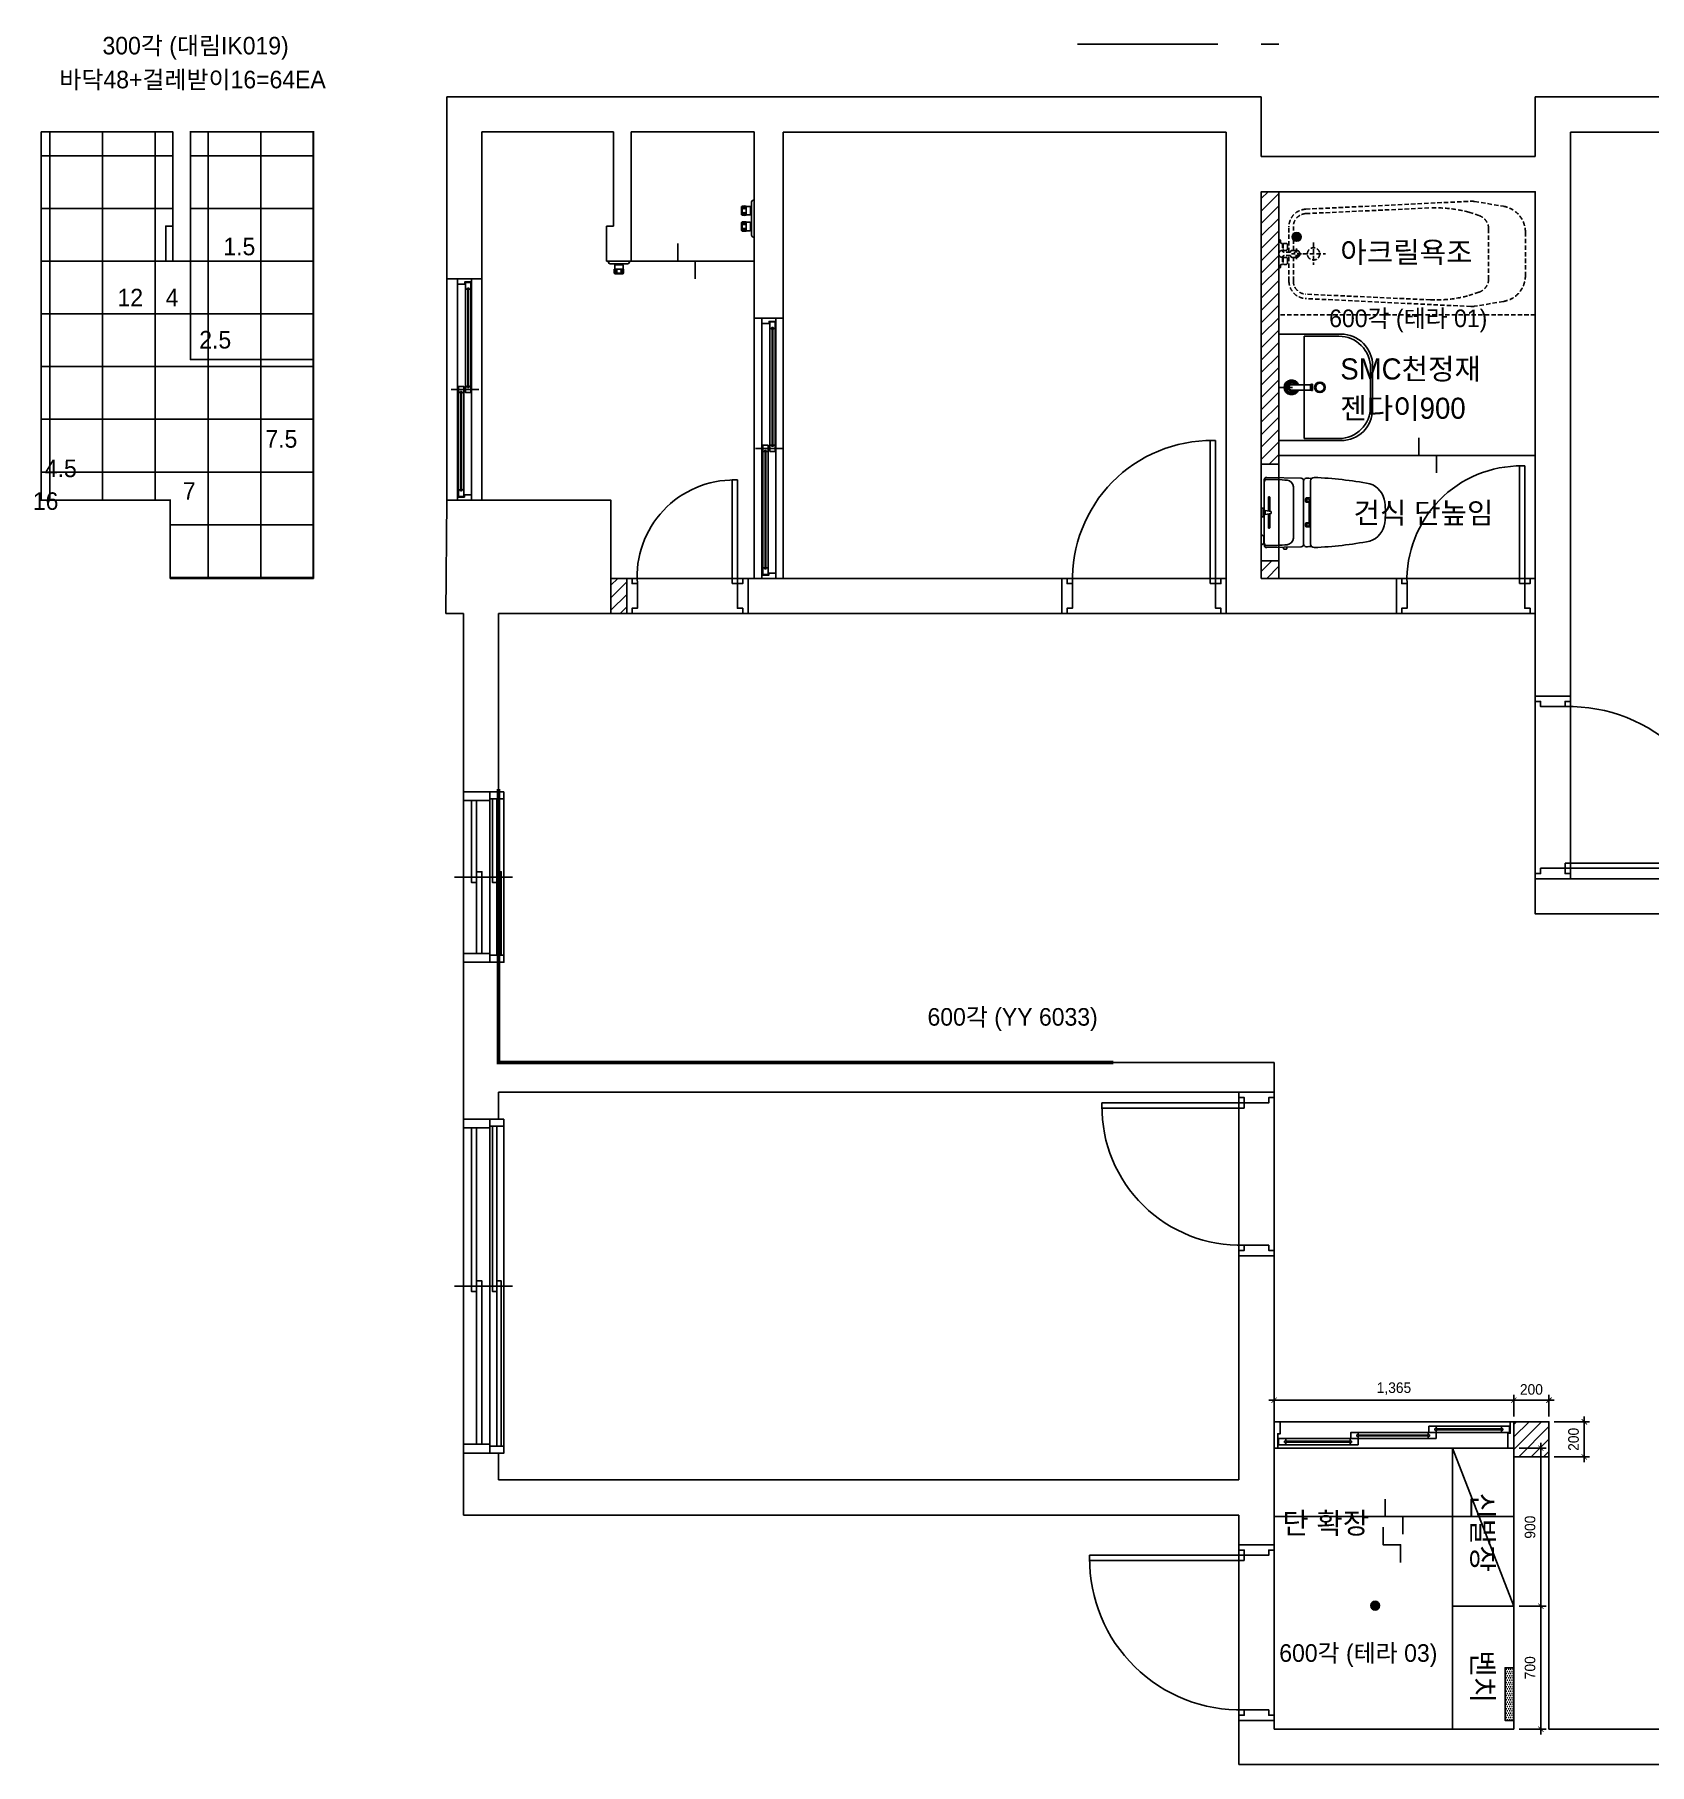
# Model space of a CAD drawing. Header units: inches. Extents: x 69359 to 144970, y -4972 to 56514.
# Drawn here: x 77565 to 86758, y 7941 to 17785 of the extents above; entities that cross this region are included whole.
import ezdxf

# ---------------------------------------------------------------- set-up
doc = ezdxf.new("R2010")
doc.units = ezdxf.units.IN
doc.header["$LTSCALE"] = 50
doc.header["$MEASUREMENT"] = 0
for name, pattern in [('DASHED', [0.75, 0.5, -0.25]), ('HID', [2.5, 1.5, -1]), ('HIDDEN', [0.375, 0.25, -0.125])]:
    doc.linetypes.add(name, pattern=pattern)
for name, color, linetype in [('0-ELC TEXT', 7, 'Continuous'), ('02-WAL', 2, 'Continuous'), ('03-WAL NEW', 3, 'Continuous'), ('04-WIN', 4, 'Continuous'), ('06-FUR', 6, 'Continuous'), ('07-DIM', 5, 'Continuous'), ('07-DIM WAL', 5, 'Continuous'), ('3.기호.계단선', 30, 'Continuous'), ('CO-BATH', 6, 'Continuous'), ('fin', 5, 'Continuous'), ('FUR', 8, 'DASHED'), ('HL', 6, 'HIDDEN'), ('도면층4', 4, 'Continuous'), ('도면층5', 5, 'Continuous'), ('도면층8', 8, 'Continuous')]:
    doc.layers.add(name, color=color, linetype=linetype)
doc.styles.add('HY 울릉도 L', font='')
doc.styles.add('코레일둥고', font='Korail_Round_Gothic_Medium.ttf')
doc.styles.get('HY 울릉도 L').set_extended_font_data('HY울릉도L')
doc.dimstyles.new('30', dxfattribs={"dimscale": 30, "dimtxt": 2, "dimasz": 1, "dimexe": 1, "dimexo": 1, "dimgap": 1, "dimtad": 1, "dimdec": 0, "dimrnd": 0.05, "dimdsep": 46, "dimlunit": 6, "dimtxsty": 'HY 울릉도 L', "dimblk": 'ARCHTICK', "dimcen": 2.5, "dimdle": 1, "dimclrd": 133, "dimclre": 133, "dimclrt": 30, "dimadec": 0, "dimazin": 0, "dimtfac": 1, "dimtdec": 0, "dimtix": 1, "dimtmove": 2, "dimatfit": 3, "dimldrblk": 'ARCHTICK', "dimfxl": 1, "dimlwd": -1, "dimlwe": -1, "dimarcsym": 0})
pattern_1 = [(45, (0, -17279.86), (-35.35534, 35.35534), [])]

# ---------------------------------------------------------------- blocks, each defined once
blk = doc.blocks.new('A$C004A4CAE')
at = {"layer": 'fin', "color": 6}
for p, q in [((0, 0), (0, 5)), ((200, 15), (10, 15)), ((36, 69), (36, 70)), ((84, 69), (36, 69)), ((51, 63), (36, 63)), ((51, 57), (36, 57)), ((51, 51), (36, 51)), ((36, 23), (36, 45)), ((84, 45), (36, 45)), ((82, 72), (38, 72)), ((82, 21), (38, 21)), ((43, 15), (43, 21)), ((84, 63), (69, 63)), ((84, 57), (69, 57)), ((84, 51), (69, 51)), ((77, 15), (77, 21)), ((84, 69), (84, 70)), ((84, 23), (84, 45)), ((126, 69), (126, 70)), ((174, 69), (126, 69)), ((141, 63), (126, 63)), ((141, 57), (126, 57)), ((141, 51), (126, 51)), ((174, 45), (126, 45)), ((126, 23), (126, 45)), ((172, 72), (128, 72)), ((172, 21), (128, 21)), ((133, 15), (133, 21)), ((174, 63), (159, 63)), ((174, 57), (159, 57)), ((174, 51), (159, 51)), ((167, 15), (167, 21)), ((174, 69), (174, 70)), ((174, 23), (174, 45)), ((210, 0), (210, 5))]:
    blk.add_line(p, q, dxfattribs=at)
for centre, radius, start, end in [((10, 5), 10, 90, 180), ((36, 66), 3, 90, 270), ((36, 60), 3, 90, 270), ((36, 54), 3, 90, 270), ((36, 48), 3, 90, 270), ((38, 70), 2, 90, 180), ((38, 23), 2, 180, 270), ((51, 66), 3, 90, 270), ((51, 60), 3, 90, 270), ((51, 54), 3, 90, 270), ((51, 48), 3, 90, 270), ((69, 66), 3, 270, 90), ((69, 60), 3, 270, 90), ((69, 54), 3, 270, 90), ((69, 48), 3, 270, 90), ((82, 70), 2, 0, 90), ((82, 23), 2, 270, 0), ((84, 66), 3, 270, 90), ((84, 60), 3, 270, 90), ((84, 54), 3, 270, 90), ((84, 48), 3, 270, 90), ((126, 66), 3, 90, 270), ((126, 60), 3, 90, 270), ((126, 54), 3, 90, 270), ((126, 48), 3, 90, 270), ((128, 70), 2, 90, 180), ((128, 23), 2, 180, 270), ((141, 66), 3, 90, 270), ((141, 60), 3, 90, 270), ((141, 54), 3, 90, 270), ((141, 48), 3, 90, 270), ((159, 66), 3, 270, 90), ((159, 60), 3, 270, 90), ((159, 54), 3, 270, 90), ((159, 48), 3, 270, 90), ((172, 70), 2, 0, 90), ((172, 23), 2, 270, 0), ((174, 66), 3, 270, 90), ((174, 60), 3, 270, 90), ((174, 54), 3, 270, 90), ((174, 48), 3, 270, 90), ((200, 5), 10, 0, 90)]:
    blk.add_arc(centre, radius, start, end, dxfattribs=at)
blk = doc.blocks.new('flll')
at = {"layer": '03-WAL NEW'}
h = blk.add_hatch(dxfattribs=at)
h.set_pattern_fill('_USER', color=8, scale=50, angle=45, pattern_type=0)
h.set_pattern_definition([(45, (10, 0), (-35.35534, 35.35534), [])])
h.paths.add_polyline_path([(119160.3, 31243.2), (119070.3, 31243.2), (119070.3, 31043.2), (119160.3, 31043.2)])
blk.add_line((119185.3, 33048.2), (119885.3, 33048.2))
at = {"layer": '02-WAL'}
for p, q in [((122772.3, 33983.2), (118135.3, 33983.2)), ((118135.3, 33983.2), (118135.3, 32948.2)), ((122772.3, 33643.2), (122772.3, 33983.2)), ((124332.3, 33643.2), (124332.3, 33983.2)), ((124332.3, 33983.2), (129332.3, 33983.2)), ((118335.3, 33784.2), (118335.3, 32948.2)), ((118335.3, 33784.2), (119085.3, 33784.2)), ((119085.3, 33784.2), (119085.3, 33248.2)), ((119185.3, 33784.2), (119185.3, 33048.2)), ((119185.3, 33784.2), (119885.3, 33784.2)), ((119885.3, 33784.2), (119885.3, 32723.2)), ((122572.3, 33783.2), (120050.3, 33783.2)), ((120050.3, 33783.2), (120050.3, 32723.2)), ((122572.3, 31043.2), (122572.3, 33783.2)), ((124532.3, 30573.2), (124532.3, 33783.2)), ((127932.3, 33783.2), (124532.3, 33783.2)), ((124332.3, 33643.2), (122772.3, 33643.2)), ((124332.3, 33443.2), (122772.3, 33443.2)), ((122772.3, 33443.2), (122772.3, 31243.2)), ((124332.3, 30573.2), (124332.3, 33443.2)), ((119045.3, 33248.2), (119045.3, 33048.2)), ((119045.3, 33248.2), (119085.3, 33248.2)), ((119045.3, 33048.2), (119185.3, 33048.2)), ((118335.3, 32948.2), (118135.3, 32948.2)), ((120050.3, 32723.2), (119885.3, 32723.2)), ((118135.3, 31688.2), (118130.3, 31043.2)), ((119160.3, 31243.2), (119160.3, 31043.2)), ((119850.3, 31243.2), (119850.3, 31243.2)), ((119850.3, 31243.2), (121637.3, 31243.2)), ((119850.3, 31243.2), (119850.3, 31043.2)), ((121637.3, 31243.2), (121637.3, 31043.2)), ((122772.3, 31243.2), (123542.3, 31243.2)), ((123542.3, 31043.2), (123542.3, 31243.2)), ((118230.3, 31043.2), (118130.3, 31043.2)), ((118230.3, 31043.2), (118230.3, 30028.2)), ((118430.3, 31043.2), (118430.3, 30028.2)), ((118430.3, 31043.2), (119070.3, 31043.2)), ((119850.3, 31043.2), (121637.3, 31043.2)), ((122572.3, 31043.2), (123542.3, 31043.2)), ((124332.3, 30573.2), (124532.3, 30573.2)), ((118430.3, 30028.2), (118230.3, 30028.2)), ((118430.3, 29058.2), (118230.3, 29058.2)), ((118230.3, 29058.2), (118230.3, 28165.2)), ((118430.3, 29058.2), (118430.3, 28488.2)), ((122845.3, 28488.2), (118430.3, 28488.2)), ((122845.3, 28488.2), (122845.3, 28318.2)), ((122845.3, 28318.2), (118430.3, 28318.2)), ((118430.3, 28318.2), (118430.3, 28165.2)), ((122645.3, 27388.2), (122645.3, 26112.2)), ((122845.3, 27388.2), (122645.3, 27388.2)), ((122845.3, 27388.2), (122845.3, 25743.2)), ((118230.3, 26265.2), (118230.3, 25912.2)), ((118430.3, 26265.2), (118430.3, 26112.2)), ((124410.3, 26243.2), (124210.3, 26243.2)), ((124210.3, 26243.2), (124210.3, 24693.2)), ((124410.3, 26243.2), (124410.3, 24693.2)), ((122645.3, 26112.2), (118430.3, 26112.2)), ((122645.3, 25912.2), (118230.3, 25912.2)), ((122645.3, 25912.2), (122645.3, 25743.2)), ((122845.3, 25743.2), (122645.3, 25743.2)), ((122645.3, 24743.2), (122645.3, 24493.2)), ((122845.3, 24743.2), (122645.3, 24743.2)), ((122845.3, 24743.2), (122845.3, 24693.2)), ((124210.3, 24693.2), (122845.3, 24693.2)), ((127810.3, 24693.2), (124410.3, 24693.2)), ((129632.3, 24493.2), (122645.3, 24493.2))]:
    blk.add_line(p, q, dxfattribs=at)
at = {"layer": '02-WAL', "color": 7}
blk.add_line((124210.3, 25903.2), (122845.3, 25903.2), dxfattribs=at)
for points in [[(119450.3, 33148.2), (119450.3, 33048.2), (119550.3, 33048.2), (119550.3, 32948.2)], [(123477.8, 26003.2), (123477.8, 25903.2), (123577.8, 25903.2), (123577.8, 25803.2)]]:
    blk.add_lwpolyline(points, dxfattribs=at)
at = {"layer": '02-WAL'}
for points in [[(119070.3, 31243.2), (119070.3, 31688.2), (118135.3, 31688.2)], [(124332.3, 29533.2), (127932.3, 29533.2), (127932.3, 30070.7)], [(127810.3, 28418.2), (127810.3, 29333.2), (124332.3, 29333.2), (124332.3, 29533.2)], [(118230.3, 28165.2), (118430.3, 28165.2)], [(118430.3, 26265.2), (118230.3, 26265.2)]]:
    blk.add_lwpolyline(points, dxfattribs=at)
at = {"layer": '03-WAL NEW'}
blk.add_lwpolyline([(119160.3, 31243.2), (119070.3, 31243.2), (119070.3, 31043.2), (119160.3, 31043.2)], close=True, dxfattribs=at)
at = {"layer": '04-WIN'}
for p, q in [((118196.9, 31705.7), (118196.9, 32918.2)), ((118242.2, 32335.8), (118242.2, 32889.5)), ((118272.2, 32335.8), (118272.2, 32889.5)), ((118276.9, 31718.2), (118276.9, 32930.8)), ((119929.4, 31260.7), (119929.4, 32693.2)), ((120009.4, 31273.2), (120009.4, 32705.8)), ((119974.7, 32000.8), (119974.7, 32664.5)), ((120004.7, 32000.8), (120004.7, 32664.5)), ((118160.8, 32318.2), (118317.8, 32318.2)), ((118201.9, 31747.3), (118201.9, 32300.7)), ((118231.9, 31747.3), (118231.9, 32300.7)), ((119893.3, 31983.2), (120050.3, 31983.2)), ((119934.4, 31302.3), (119934.4, 31965.7)), ((119964.4, 31302.3), (119964.4, 31965.7)), ((118238, 31718.2), (118235.9, 31718.2)), ((119970.5, 31273.2), (119968.4, 31273.2)), ((118380.3, 29988.2), (118380.3, 30028.2)), ((118230.3, 29108.2), (118230.3, 29978.2)), ((118380.3, 29108.2), (118380.3, 29978.2)), ((118460.3, 29098.2), (118460.3, 29988.2)), ((118180.3, 29543.2), (118510.3, 29543.2)), ((118380.3, 29098.2), (118380.3, 29058.2)), ((118380.3, 28125.2), (118380.3, 28165.2)), ((118230.3, 26315.2), (118230.3, 28115.2)), ((118380.3, 26315.2), (118380.3, 28115.2)), ((118460.3, 26305.2), (118460.3, 28125.2)), ((118180.3, 27215.2), (118510.3, 27215.2)), ((118380.3, 26305.2), (118380.3, 26265.2))]:
    blk.add_line(p, q, dxfattribs=at)
for points in [[(118335.3, 31688.2), (118135.3, 31688.2), (118135.3, 32948.2), (118335.3, 32948.2)], [(118254, 32895.1), (118252.2, 32889.5), (118242.2, 32889.5), (118242.2, 32927.5), (118272.2, 32927.5), (118272.2, 32889.5), (118262.2, 32889.5), (118260.5, 32895.1)], [(118255.2, 32332.3), (118259.2, 32332.3), (118259.2, 32893), (118255.2, 32893)], [(120050.3, 32723.2), (119885.3, 32723.2), (119885.3, 31243.2), (120050.3, 31243.2)], [(119986.5, 32670.1), (119984.7, 32664.5), (119974.7, 32664.5), (119974.7, 32702.5), (120004.7, 32702.5), (120004.7, 32664.5), (119994.7, 32664.5), (119993, 32670.1)], [(119987.7, 31997.3), (119991.7, 31997.3), (119991.7, 32668), (119987.7, 32668)], [(118211.9, 32300.7), (118201.9, 32300.7), (118201.9, 32335.7), (118231.9, 32335.7), (118231.9, 32300.7), (118221.9, 32300.7), (118220.1, 32306.3), (118213.7, 32306.3)], [(118262.2, 32335.8), (118272.2, 32335.8), (118272.2, 32300.8), (118242.2, 32300.8), (118242.2, 32335.8), (118252.2, 32335.8), (118254, 32330.2), (118260.5, 32330.2)], [(119944.4, 31965.7), (119934.4, 31965.7), (119934.4, 32000.7), (119964.4, 32000.7), (119964.4, 31965.7), (119954.4, 31965.7), (119952.6, 31971.3), (119946.2, 31971.3)], [(119994.7, 32000.8), (120004.7, 32000.8), (120004.7, 31965.8), (119974.7, 31965.8), (119974.7, 32000.8), (119984.7, 32000.8), (119986.5, 31995.2), (119993, 31995.2)], [(118211.9, 31747.3), (118201.9, 31747.3), (118201.9, 31709.3), (118231.9, 31709.3), (118231.9, 31747.3), (118221.9, 31747.3), (118220.1, 31741.8), (118213.7, 31741.8)], [(119944.4, 31302.3), (119934.4, 31302.3), (119934.4, 31264.3), (119964.4, 31264.3), (119964.4, 31302.3), (119954.4, 31302.3), (119952.6, 31296.8), (119946.2, 31296.8)], [(118460.3, 30028.2), (118230.3, 30028.2), (118230.3, 29058.2), (118460.3, 29058.2)], [(118460.3, 28165.2), (118230.3, 28165.2), (118230.3, 26265.2), (118460.3, 26265.2)]]:
    blk.add_lwpolyline(points, close=True, dxfattribs=at)
for points in [[(118206, 32948.2), (118196.9, 32948.2), (118196.9, 32918.2), (118235.9, 32918.2), (118238, 32918.2), (118238, 32930.8), (118276.9, 32930.8), (118276.9, 32948.2), (118268, 32948.2)], [(118251.5, 32889.5), (118252.8, 32886.8), (118253.8, 32886.2), (118255.2, 32885.7)], [(118263, 32889.5), (118261.7, 32886.8), (118260.7, 32886.2), (118259.2, 32885.7)], [(119938.5, 32723.2), (119929.4, 32723.2), (119929.4, 32693.2), (119968.4, 32693.2), (119970.5, 32693.2), (119970.5, 32705.8), (120009.4, 32705.8), (120009.4, 32723.2), (120000.5, 32723.2)], [(119984, 32664.5), (119985.3, 32661.8), (119986.3, 32661.2), (119987.7, 32660.7)], [(119995.5, 32664.5), (119994.2, 32661.8), (119993.2, 32661.2), (119991.7, 32660.7)], [(118211.1, 32300.7), (118212.5, 32298), (118213.5, 32297.5), (118214.9, 32296.9)], [(118214.9, 32304.2), (118214.9, 31743.8), (118218.9, 31743.8), (118218.9, 32304.2), (118214.9, 32304.2), (118218.9, 32304.2)], [(118222.7, 32300.7), (118221.3, 32298), (118220.3, 32297.5), (118218.9, 32296.9)], [(118251.5, 32335.8), (118252.8, 32338.5), (118253.8, 32339), (118255.2, 32339.6)], [(118263, 32335.8), (118261.7, 32338.5), (118260.7, 32339), (118259.2, 32339.6)], [(119984, 32000.8), (119985.3, 32003.5), (119986.3, 32004), (119987.7, 32004.6)], [(119995.5, 32000.8), (119994.2, 32003.5), (119993.2, 32004), (119991.7, 32004.6)], [(119943.6, 31965.7), (119945, 31963), (119946, 31962.5), (119947.4, 31961.9)], [(119947.4, 31969.2), (119947.4, 31298.8), (119951.4, 31298.8), (119951.4, 31969.2), (119947.4, 31969.2), (119951.4, 31969.2)], [(119955.2, 31965.7), (119953.8, 31963), (119952.8, 31962.5), (119951.4, 31961.9)], [(118205.9, 31688.2), (118196.9, 31688.2), (118196.9, 31705.7), (118235.9, 31705.7), (118235.9, 31718.2), (118276.9, 31718.2), (118276.9, 31688.2), (118267.9, 31688.2)], [(118211.1, 31747.3), (118212.5, 31750), (118213.5, 31750.6), (118214.9, 31751.1)], [(118222.7, 31747.3), (118221.3, 31750), (118220.3, 31750.6), (118218.9, 31751.1)], [(119938.4, 31243.2), (119929.4, 31243.2), (119929.4, 31260.7), (119968.4, 31260.7), (119968.4, 31273.2), (120009.4, 31273.2), (120009.4, 31243.2), (120000.4, 31243.2)], [(119943.6, 31302.3), (119945, 31305), (119946, 31305.6), (119947.4, 31306.1)], [(119955.2, 31302.3), (119953.8, 31305), (119952.8, 31305.6), (119951.4, 31306.1)], [(118280.3, 30028.2), (118230.3, 30028.2), (118230.3, 29978.2), (118380.3, 29978.2), (118380.3, 29988.2), (118460.3, 29988.2), (118460.3, 30028.2)], [(118275.3, 29978.2), (118275.3, 29513.2), (118305.3, 29513.2), (118305.3, 29978.2)], [(118420.3, 29988.2), (118420.3, 29513.2), (118395.3, 29513.2), (118395.3, 29988.2)], [(118305.3, 29108.2), (118305.3, 29573.2), (118335.3, 29573.2), (118335.3, 29108.2)], [(118445.3, 29098.2), (118445.3, 29573.2), (118420.3, 29573.2), (118420.3, 29098.2)], [(118280.3, 29058.2), (118230.3, 29058.2), (118230.3, 29108.2), (118380.3, 29108.2), (118380.3, 29098.2), (118460.3, 29098.2), (118460.3, 29058.2)], [(118280.3, 28165.2), (118230.3, 28165.2), (118230.3, 28115.2), (118380.3, 28115.2), (118380.3, 28125.2), (118460.3, 28125.2), (118460.3, 28165.2)], [(118275.3, 28115.2), (118275.3, 27185.2), (118305.3, 27185.2), (118305.3, 28115.2)], [(118420.3, 28125.2), (118420.3, 27185.2), (118395.3, 27185.2), (118395.3, 28125.2)], [(118305.3, 26315.2), (118305.3, 27245.2), (118335.3, 27245.2), (118335.3, 26315.2)], [(118445.3, 26305.2), (118445.3, 27245.2), (118420.3, 27245.2), (118420.3, 26305.2)], [(118280.3, 26265.2), (118230.3, 26265.2), (118230.3, 26315.2), (118380.3, 26315.2), (118380.3, 26305.2), (118460.3, 26305.2), (118460.3, 26265.2)]]:
    blk.add_lwpolyline(points, dxfattribs=at)
at = {"layer": 'fin', "color": 6}
for p, q in [((119055.3, 33048.2), (119055.3, 33043.2)), ((119065.3, 33033.2), (119165.3, 33033.2)), ((119091.3, 33025.2), (119091.3, 33003.2)), ((119091.3, 33003.2), (119139.3, 33003.2)), ((119091.3, 32997.2), (119106.3, 32997.2)), ((119091.3, 32991.2), (119106.3, 32991.2)), ((119091.3, 32985.2), (119106.3, 32985.2)), ((119093.3, 33027.2), (119137.3, 33027.2)), ((119098.3, 33033.2), (119098.3, 33027.2)), ((119124.3, 32997.2), (119139.3, 32997.2)), ((119124.3, 32991.2), (119139.3, 32991.2)), ((119124.3, 32985.2), (119139.3, 32985.2)), ((119132.3, 33033.2), (119132.3, 33027.2)), ((119139.3, 33025.2), (119139.3, 33003.2)), ((119175.3, 33048.2), (119175.3, 33043.2)), ((119091.3, 32979.2), (119139.3, 32979.2)), ((119091.3, 32979.2), (119091.3, 32978.3)), ((119093.3, 32976.3), (119137.3, 32976.3)), ((119139.3, 32979.2), (119139.3, 32978.3))]:
    blk.add_line(p, q, dxfattribs=at)
for centre, radius, start, end in [((119065.3, 33043.2), 10, 180, 270), ((119091.3, 33000.2), 3, 90, 270), ((119091.3, 32994.2), 3, 90, 270), ((119091.3, 32988.2), 3, 90, 270), ((119091.3, 32982.2), 3, 90, 270), ((119093.3, 33025.2), 2, 90, 180), ((119106.3, 33000.2), 3, 90, 270), ((119106.3, 32994.2), 3, 90, 270), ((119106.3, 32988.2), 3, 90, 270), ((119106.3, 32982.2), 3, 90, 270), ((119124.3, 33000.2), 3, 270, 90), ((119124.3, 32994.2), 3, 270, 90), ((119124.3, 32988.2), 3, 270, 90), ((119124.3, 32982.2), 3, 270, 90), ((119137.3, 33025.2), 2, 0, 90), ((119139.3, 33000.2), 3, 270, 90), ((119139.3, 32994.2), 3, 270, 90), ((119139.3, 32988.2), 3, 270, 90), ((119139.3, 32982.2), 3, 270, 90), ((119165.3, 33043.2), 10, 270, 0), ((119093.3, 32978.3), 2, 180, 270), ((119137.3, 32978.3), 2, 270, 0)]:
    blk.add_arc(centre, radius, start, end, dxfattribs=at)
at = {"layer": '도면층4'}
for p, q in [((122482.3, 31213.2), (122482.3, 32028.2)), ((122512.3, 32028.2), (122482.3, 32028.2)), ((122512.3, 31213.2), (122512.3, 32028.2)), ((119760.3, 31213.2), (119760.3, 31803.2)), ((119790.3, 31803.2), (119760.3, 31803.2)), ((119790.3, 31213.2), (119790.3, 31803.2)), ((124242.3, 31213.2), (124242.3, 31883.2)), ((124272.3, 31883.2), (124242.3, 31883.2)), ((124272.3, 31213.2), (124272.3, 31883.2)), ((119160.3, 31243.2), (119850.3, 31243.2)), ((119790.3, 31213.2), (119760.3, 31213.2)), ((122572.3, 31243.2), (121637.3, 31243.2)), ((122512.3, 31213.2), (122482.3, 31213.2)), ((124332.3, 31243.2), (123542.3, 31243.2)), ((124272.3, 31213.2), (124242.3, 31213.2)), ((119850.3, 31043.2), (119160.3, 31043.2)), ((121637.3, 31043.2), (122572.3, 31043.2)), ((123542.3, 31043.2), (124332.3, 31043.2)), ((124332.3, 30573.2), (124332.3, 29533.2)), ((124532.3, 29533.2), (124532.3, 30573.2)), ((124502.3, 29623.2), (125421.8, 29623.2)), ((124502.3, 29593.2), (124502.3, 29623.2)), ((124502.3, 29593.2), (125422.3, 29593.2)), ((122675.3, 28258.2), (121865.3, 28258.2)), ((121865.3, 28258.2), (121865.3, 28228.2)), ((122845.3, 28318.2), (122645.3, 28318.2)), ((122645.3, 28318.2), (122645.3, 27388.2)), ((122645.3, 28318.2), (122845.3, 28318.2)), ((122675.3, 28258.2), (122675.3, 28228.2)), ((122845.3, 27388.2), (122845.3, 28318.2)), ((122675.3, 28228.2), (121865.9, 28228.2)), ((122845.3, 25743.2), (122645.3, 25743.2)), ((122645.3, 25743.2), (122645.3, 24743.2)), ((122645.3, 25743.2), (122845.3, 25743.2)), ((122845.3, 24743.2), (122845.3, 25743.2)), ((122675.3, 25683.2), (121795.3, 25683.2)), ((121795.3, 25683.2), (121795.3, 25653.2)), ((122675.3, 25653.2), (121795.9, 25653.2)), ((122675.3, 25683.2), (122675.3, 25653.2))]:
    blk.add_line(p, q, dxfattribs=at)
for points in [[(119160.3, 31243.2), (119190.3, 31243.2), (119190.3, 31213.2), (119220.3, 31213.2), (119220.3, 31073.2), (119190.3, 31073.2), (119190.3, 31043.2), (119160.3, 31043.2), (119160.3, 31243.2)], [(119850.3, 31243.2), (119820.3, 31243.2), (119820.3, 31213.2), (119790.3, 31213.2), (119790.3, 31073.2), (119820.3, 31073.2), (119820.3, 31043.2), (119850.3, 31043.2), (119850.3, 31243.2)], [(121637.3, 31243.2), (121667.3, 31243.2), (121667.3, 31213.2), (121697.3, 31213.2), (121697.3, 31073.2), (121667.3, 31073.2), (121667.3, 31043.2), (121637.3, 31043.2), (121637.3, 31243.2)], [(122572.3, 31243.2), (122542.3, 31243.2), (122542.3, 31213.2), (122512.3, 31213.2), (122512.3, 31073.2), (122542.3, 31073.2), (122542.3, 31043.2), (122572.3, 31043.2), (122572.3, 31243.2)], [(123542.3, 31243.2), (123572.3, 31243.2), (123572.3, 31213.2), (123602.3, 31213.2), (123602.3, 31073.2), (123572.3, 31073.2), (123572.3, 31043.2), (123542.3, 31043.2), (123542.3, 31243.2)], [(124332.3, 31243.2), (124302.3, 31243.2), (124302.3, 31213.2), (124272.3, 31213.2), (124272.3, 31073.2), (124302.3, 31073.2), (124302.3, 31043.2), (124332.3, 31043.2), (124332.3, 31243.2)], [(124532.3, 30573.2), (124532.3, 30543.2), (124502.3, 30543.2), (124502.3, 30513.2), (124362.3, 30513.2), (124362.3, 30543.2), (124332.3, 30543.2), (124332.3, 30573.2), (124532.3, 30573.2)], [(124532.3, 29533.2), (124532.3, 29563.2), (124502.3, 29563.2), (124502.3, 29593.2), (124362.3, 29593.2), (124362.3, 29563.2), (124332.3, 29563.2), (124332.3, 29533.2), (124532.3, 29533.2)], [(122645.3, 28318.2), (122645.3, 28288.2), (122675.3, 28288.2), (122675.3, 28258.2), (122815.3, 28258.2), (122815.3, 28288.2), (122845.3, 28288.2), (122845.3, 28318.2), (122645.3, 28318.2)], [(122645.3, 27388.2), (122645.3, 27418.2), (122675.3, 27418.2), (122675.3, 27448.2), (122815.3, 27448.2), (122815.3, 27418.2), (122845.3, 27418.2), (122845.3, 27388.2), (122645.3, 27388.2)], [(122645.3, 25743.2), (122645.3, 25713.2), (122675.3, 25713.2), (122675.3, 25683.2), (122815.3, 25683.2), (122815.3, 25713.2), (122845.3, 25713.2), (122845.3, 25743.2), (122645.3, 25743.2)], [(122645.3, 24743.2), (122645.3, 24773.2), (122675.3, 24773.2), (122675.3, 24803.2), (122815.3, 24803.2), (122815.3, 24773.2), (122845.3, 24773.2), (122845.3, 24743.2), (122645.3, 24743.2)]]:
    blk.add_lwpolyline(points, dxfattribs=at)
at = {"layer": '도면층5'}
for centre, radius, start, end in [((122489.9, 31235.3), 792.9, 89.45047, 181.59881), ((119769.5, 31252.6), 550.6, 89.37479, 184.10532), ((124249.9, 31235.3), 648, 89.32755, 181.95133), ((124524.6, 29615.7), 897.8, 359.52135, 91.42048), ((122653.1, 28235.7), 787.8, 179.45453, 271.61638), ((122653.1, 25660.7), 857.8, 179.49903, 271.48597)]:
    blk.add_arc(centre, radius, start, end, dxfattribs=at)
at = {"rotation": 90}
blk.add_blockref('A$C004A4CAE', (119885.3, 33185.6), dxfattribs=at)
blk = doc.blocks.new('A$C4B2D31F0')
at = {"layer": 'fin', "color": 4}
for p, q in [((185, 690.9), (20.4, 690.9)), ((37.2, 692.3), (24.7, 692.3)), ((37.2, 692.3), (49.7, 692.3)), ((200.9, 690.9), (365.5, 690.9)), ((47.7, 523.7), (192.9, 523.7)), ((338.2, 523.7), (192.9, 523.7)), ((12.6, 465.9), (192.9, 465.9)), ((192.9, 426.6), (13.7, 426.6)), ((373.3, 465.9), (192.9, 465.9)), ((192.9, 426.6), (372.2, 426.6))]:
    blk.add_line(p, q, dxfattribs=at)
for points in [[(20.4, 690.9), (7.9, 690.9, 0.421209), (-7.1, 675.5), (-2.4, 480.5, 0.001659)], [(365.5, 690.9), (378, 690.9, -0.421209), (392.9, 675.5), (388.3, 480.5, -0.001659)], [(12.6, 465.9, 0.371724), (-1.8, 451.2, 0.003515), (-1, 420.3, 0.320541)], [(373.3, 465.9, -0.371724), (387.7, 451.2, -0.003515), (386.9, 420.3, -0.320541)]]:
    blk.add_lwpolyline(points, format="xyb", dxfattribs=at)
for centre, radius, start, end in [((20.4, 674.9), 16, 90, 179.31159), ((24.7, 707.3), 15, 180, 270), ((49.7, 707.3), 15, 270, 0), ((365.5, 674.9), 16, 0.68841, 90), ((1004.3, 663.1), 1000, 179.31159, 185.94375), ((-618.4, 663.1), 1000, 354.05625, 0.68841), ((49.4, 563.7), 40, 185.94375, 267.51291), ((336.5, 563.7), 40, 272.48709, 354.05625), ((13.7, 406.6), 20, 90, 182.3333), ((2197.7, 495.6), 2205.9, 182.3333, 190.60807), ((12.6, 480.9), 15, 181.36509, 270), ((-1811.8, 495.6), 2205.9, 349.39193, 357.6667), ((372.2, 406.6), 20, 357.6667, 90), ((373.3, 480.9), 15, 270, 358.63491), ((148.7, 128.9), 125.5, 198.2964, 263.42408), ((192.9, 405.9), 405.9, 261.69926, 270), ((192.9, 405.9), 405.9, 270, 278.30074), ((237.2, 128.9), 125.5, 276.57592, 341.7036)]:
    blk.add_arc(centre, radius, start, end, dxfattribs=at)
at = {"layer": 'HL', "linetype": 'Continuous'}
for p, q in [((168.9, 697.3), (168.9, 707.3)), ((168.9, 697.3), (216.9, 697.3)), ((186, 692.5), (180.6, 697.3)), ((181.6, 685.5), (186, 692.5)), ((186, 692.5), (199.9, 692.5)), ((199.9, 692.5), (205.3, 697.3)), ((204.3, 685.5), (199.9, 692.5)), ((216.9, 697.3), (216.9, 707.3)), ((106.4, 666.3), (184.4, 666.3)), ((106.4, 659.3), (185.5, 659.3)), ((187, 651.2), (181.6, 685.5)), ((181.6, 685.5), (204.3, 685.5)), ((187, 651.2), (198.9, 651.2)), ((198.9, 651.2), (204.3, 685.5)), ((200.4, 659.3), (279.4, 659.3)), ((201.4, 666.3), (279.4, 666.3)), ((-16, 576.9), (-16, 564.8)), ((-12, 580.9), (-4.8, 580.9)), ((-12, 560.8), (-4.3, 560.8)), ((192.9, 433.7), (146.6, 433.7)), ((192.9, 433.7), (239.3, 433.7))]:
    blk.add_line(p, q, dxfattribs=at)
for points in [[(110.4, 426.6), (110.4, 450.8, -0.414214), (114.4, 454.8), (130.9, 454.8, -0.414214), (134.9, 450.8), (134.9, 435.2), (134.9, 426.6)], [(134.9, 435.2), (144.6, 435.2, -0.414214), (146.6, 433.2), (146.6, 426.6)], [(251, 435.2), (241.3, 435.2, 0.414214), (239.3, 433.2), (239.3, 426.6)], [(275.5, 426.6), (275.5, 450.8, 0.414214), (271.5, 454.8), (255, 454.8, 0.414214), (251, 450.8), (251, 435.2), (251, 426.6)]]:
    blk.add_lwpolyline(points, format="xyb", dxfattribs=at)
for centre in [(122.9, 440.9), (262.9, 440.9)]:
    blk.add_circle(centre, 8, dxfattribs=at)
for centre, radius, start, end in [((106.4, 662.8), 3.5, 90, 270), ((279.4, 662.8), 3.5, 270, 90), ((-12, 576.9), 4, 90, 180), ((-12, 564.8), 4, 180, 270)]:
    blk.add_arc(centre, radius, start, end, dxfattribs=at)
blk = doc.blocks.new('B-003')
blk.add_line((0, 0), (0, -65))
at = {"layer": 'CO-BATH'}
for p, q in [((-252.5, 0), (-252.5, -295)), ((252.5, 0), (-252.5, 0)), ((252.5, -295), (252.5, 0)), ((-102.5, -445), (102.5, -445))]:
    blk.add_line(p, q, dxfattribs=at)
at = {"layer": 'CO-BATH', "color": 8}
for p, q in [((-12.5, -60), (-12.5, -150.5)), ((12.5, -60), (12.5, -150.5)), ((-242.5, -120), (-242.5, -285)), ((242.5, -120), (-242.5, -120)), ((-14.5, -155.5), (-14.5, -160.5)), ((-14.5, -160.5), (14.5, -160.5)), ((-13.5, -150.5), (-13.5, -155.5)), ((13.5, -150.5), (13.5, -155.5)), ((14.5, -155.5), (14.5, -160.5)), ((242.5, -285), (242.5, -120)), ((-92.5, -435), (92.5, -435))]:
    blk.add_line(p, q, dxfattribs=at)
at = {"layer": 'CO-BATH', "color": 251}
for p, q in [((-14.5, -155.5), (14.5, -155.5)), ((-13.5, -150.5), (13.5, -150.5))]:
    blk.add_line(p, q, dxfattribs=at)
at = {"layer": 'CO-BATH', "color": 8}
blk.add_circle((0, -195), 25, dxfattribs=at)
at = {"layer": 'CO-BATH', "color": 251}
blk.add_circle((0, -195), 20, dxfattribs=at)
at = {"layer": 'CO-BATH', "color": 8}
for centre, radius, start, end in [((0, -60), 35, 290.92481, 249.07514), ((0, -60), 12.5, 359.99998, 179.99998), ((-92.5, -285), 150, 180, 270), ((92.5, -285), 150, 270, 0)]:
    blk.add_arc(centre, radius, start, end, dxfattribs=at)
at = {"layer": 'CO-BATH', "color": 251}
for radius, start, end in [(30, 294.62429, 245.37566), (25, 299.99998, 239.99998), (18, 313.98294, 226.01701)]:
    blk.add_arc((0, -60), radius, start, end, dxfattribs=at)
at = {"layer": 'CO-BATH'}
for centre, start, end in [((-102.5, -295), 180, 270), ((102.5, -295), 270, 0)]:
    blk.add_arc(centre, 150, start, end, dxfattribs=at)
blk = doc.blocks.new('_ArchTick')
at = {"color": 0, "linetype": 'ByBlock', "const_width": 0.15}
blk.add_lwpolyline([(-0.5, -0.5), (0.5, 0.5)], dxfattribs=at)
blk = doc.blocks.new('*D316')
at = {"layer": '07-DIM', "color": 133, "transparency": 16777216}
for p, q in [((86140, 8110.7), (86140, 8870.7)), ((86016.3, 8840.7), (86170, 8840.7)), ((86016.3, 8140.7), (86170, 8140.7))]:
    blk.add_line(p, q, dxfattribs=at)
at = {"layer": 'Defpoints', "color": 0, "transparency": 16777216}
for p in [(85986.3, 8840.7), (86140, 8840.7), (85986.3, 8140.7)]:
    blk.add_point(p, dxfattribs=at)
at = {"layer": '07-DIM', "color": 133, "transparency": 16777216, "xscale": 30, "yscale": 30, "zscale": 30}
for p, rotation in [((86140, 8840.7), 90), ((86140, 8140.7), 270)]:
    blk.add_blockref('_ArchTick', p, dxfattribs=dict(at, rotation=rotation))
at = {"layer": '07-DIM', "color": 30, "transparency": 16777216, "insert": (86078.7, 8490.7), "char_height": 60, "attachment_point": 5, "rotation": 90, "style": 'HY 울릉도 L'}
blk.add_mtext('700', dxfattribs=at)
blk = doc.blocks.new('*D317')
at = {"layer": '07-DIM WAL', "color": 133, "transparency": 16777216}
for p, q in [((86140, 9770.7), (86140, 8810.7)), ((86016.3, 9740.7), (86170, 9740.7)), ((86016.3, 8840.7), (86170, 8840.7))]:
    blk.add_line(p, q, dxfattribs=at)
at = {"layer": 'Defpoints', "color": 0, "transparency": 16777216}
for p in [(85986.3, 9740.7), (85986.3, 8840.7), (86140, 8840.7)]:
    blk.add_point(p, dxfattribs=at)
at = {"layer": '07-DIM WAL', "color": 133, "transparency": 16777216, "xscale": 30, "yscale": 30, "zscale": 30}
for p, rotation in [((86140, 9740.7), 90), ((86140, 8840.7), 270)]:
    blk.add_blockref('_ArchTick', p, dxfattribs=dict(at, rotation=rotation))
at = {"layer": '07-DIM WAL', "color": 30, "transparency": 16777216, "insert": (86078.7, 9290.7), "char_height": 60, "attachment_point": 5, "rotation": 90, "style": 'HY 울릉도 L'}
blk.add_mtext('900', dxfattribs=at)
blk = doc.blocks.new('*D318')
at = {"layer": '07-DIM WAL', "color": 133, "transparency": 16777216}
for p, q in [((86216.3, 9890.7), (86417.5, 9890.7)), ((86387.5, 9890.7), (86387.5, 9920.7)), ((86387.5, 9890.7), (86387.5, 9690.7)), ((86216.3, 9690.7), (86417.5, 9690.7)), ((86387.5, 9690.7), (86387.5, 9660.7))]:
    blk.add_line(p, q, dxfattribs=at)
at = {"layer": 'Defpoints', "color": 0, "transparency": 16777216}
for p in [(86186.3, 9890.7), (86186.3, 9690.7), (86387.5, 9690.7)]:
    blk.add_point(p, dxfattribs=at)
at = {"layer": '07-DIM WAL', "color": 133, "transparency": 16777216, "xscale": 30, "yscale": 30, "zscale": 30}
for p, rotation in [((86387.5, 9890.7), 270), ((86387.5, 9690.7), 90)]:
    blk.add_blockref('_ArchTick', p, dxfattribs=dict(at, rotation=rotation))
at = {"layer": '07-DIM WAL', "color": 30, "transparency": 16777216, "insert": (86326.2, 9790.7), "char_height": 60, "attachment_point": 5, "rotation": 90, "style": 'HY 울릉도 L'}
blk.add_mtext('200', dxfattribs=at)
blk = doc.blocks.new('*D319')
at = {"layer": '07-DIM WAL', "color": 133, "transparency": 16777216}
for p, q in [((84621.3, 9920.7), (84621.3, 10043.2)), ((85986.3, 9920.7), (85986.3, 10043.2)), ((86016.3, 10013.2), (84591.3, 10013.2))]:
    blk.add_line(p, q, dxfattribs=at)
at = {"layer": 'Defpoints', "color": 0, "transparency": 16777216}
for p in [(84621.3, 10013.2), (84621.3, 9890.7), (85986.3, 9890.7)]:
    blk.add_point(p, dxfattribs=at)
at = {"layer": '07-DIM WAL', "color": 133, "transparency": 16777216, "xscale": 30, "yscale": 30, "zscale": 30, "rotation": 180}
blk.add_blockref('_ArchTick', (84621.3, 10013.2), dxfattribs=at)
at = {"layer": '07-DIM WAL', "color": 133, "transparency": 16777216, "xscale": 30, "yscale": 30, "zscale": 30}
blk.add_blockref('_ArchTick', (85986.3, 10013.2), dxfattribs=at)
at = {"layer": '07-DIM WAL', "color": 30, "transparency": 16777216, "insert": (85303.8, 10079.2), "char_height": 60, "attachment_point": 5, "style": 'HY 울릉도 L'}
blk.add_mtext('1,365', dxfattribs=at)
blk = doc.blocks.new('*D320')
at = {"layer": '07-DIM WAL', "color": 133, "transparency": 16777216}
for p, q in [((85986.3, 9920.7), (85986.3, 10043.2)), ((86186.3, 9920.7), (86186.3, 10043.2)), ((85986.3, 10013.2), (85956.3, 10013.2)), ((86186.3, 10013.2), (85986.3, 10013.2)), ((86186.3, 10013.2), (86216.3, 10013.2))]:
    blk.add_line(p, q, dxfattribs=at)
at = {"layer": 'Defpoints', "color": 0, "transparency": 16777216}
for p in [(85986.3, 10013.2), (85986.3, 9890.7), (86186.3, 9890.7)]:
    blk.add_point(p, dxfattribs=at)
at = {"layer": '07-DIM WAL', "color": 133, "transparency": 16777216, "xscale": 30, "yscale": 30, "zscale": 30}
blk.add_blockref('_ArchTick', (85986.3, 10013.2), dxfattribs=at)
at = {"layer": '07-DIM WAL', "color": 133, "transparency": 16777216, "xscale": 30, "yscale": 30, "zscale": 30, "rotation": 180}
blk.add_blockref('_ArchTick', (86186.3, 10013.2), dxfattribs=at)
at = {"layer": '07-DIM WAL', "color": 30, "transparency": 16777216, "insert": (86086.3, 10074.4), "char_height": 60, "attachment_point": 5, "style": 'HY 울릉도 L'}
blk.add_mtext('200', dxfattribs=at)

msp = doc.modelspace()

# ---------------------------------------------------------------- hatches: boundary and pattern name
h = msp.add_hatch()
h.set_pattern_fill('_USER', color=3, scale=300, double=1, pattern_type=0)
h.set_pattern_definition([(0, (79151.95, 16495.68), (0, 300), []), (90, (79151.95, 16495.68), (-300, 2e-14), [])])
h.paths.add_polyline_path([(77601.9, 17231.7), (78351.9, 17231.7), (78351.9, 16495.7), (78451.9, 16495.7), (78451.9, 17231.7), (79151.9, 17231.7), (79151.9, 14690.7), (78336.9, 14690.7), (78336.9, 15135.7), (77601.9, 15135.7)])
at = {"layer": '0-ELC TEXT'}
h = msp.add_hatch(color=256, dxfattribs=at)
h.dxf.hatch_style = 1
edge = h.paths.add_edge_path()
edge.add_arc((84749.8, 16633.9), 25, 0, 360)
h = msp.add_hatch(color=256, dxfattribs=at)
h.dxf.hatch_style = 1
edge = h.paths.add_edge_path()
edge.add_arc((85196.8, 8844.1), 25, 0, 360, ccw=False)
at = {"layer": '03-WAL NEW'}
h = msp.add_hatch(dxfattribs=at)
h.set_pattern_fill('_USER', color=8, scale=50, angle=45, pattern_type=0)
h.set_pattern_definition(pattern_1)
h.paths.add_polyline_path([(84648.3, 16890.7), (84548.3, 16890.7), (84548.3, 15340.7), (84648.3, 15340.7)])
h = msp.add_hatch(dxfattribs=at)
h.set_pattern_fill('_USER', color=8, scale=50, angle=45, pattern_type=0)
h.set_pattern_definition(pattern_1)
h.paths.add_polyline_path([(84648.3, 14790.7), (84548.3, 14790.7), (84548.3, 14690.7), (84648.3, 14690.7)])
h = msp.add_hatch(dxfattribs=at)
h.set_pattern_fill('_USER', color=8, scale=50, angle=45, pattern_type=0)
h.set_pattern_definition(pattern_1)
h.paths.add_polyline_path([(85986.3, 9890.7), (86186.3, 9890.7), (86186.3, 9690.7), (85986.3, 9690.7)])
at = {"layer": '3.기호.계단선'}
h = msp.add_hatch(dxfattribs=at)
h.set_pattern_fill('DOTS', color=256, scale=200)
h.set_pattern_definition([(0, (0, -17279.858), (6.25, 12.5), [0, -12.5])])
h.paths.add_polyline_path([(85986.3, 8190.7), (85986.3, 8490.7), (85936.3, 8490.7), (85936.3, 8190.7)])

# ---------------------------------------------------------------- linework, layer by layer
msp.add_line((79151.9, 16495.7), (78451.9, 16495.7))
msp.add_lwpolyline([(77601.9, 17231.7), (78351.9, 17231.7), (78351.9, 16695.7), (78311.9, 16695.7), (78311.9, 16495.7), (78451.9, 16495.7), (78451.9, 15935.7), (79151.9, 15935.7), (79151.9, 14690.7), (78336.9, 14690.7), (78336.9, 15135.7), (77601.9, 15135.7), (77601.9, 17231.7)])
at = {"layer": '0-ELC TEXT'}
for centre in [(84749.8, 16633.9), (85196.8, 8844.1)]:
    msp.add_circle(centre, 25, dxfattribs=at)
at = {"layer": '03-WAL NEW'}
for p, q in [((84301.7, 17730.3), (83501.7, 17730.3)), ((84648.3, 17730.3), (84548.3, 17730.3)), ((84648.3, 15390.7), (86108.3, 15390.7)), ((84648.3, 15340.7), (84548.3, 15340.7)), ((84648.3, 14790.7), (84548.3, 14790.7))]:
    msp.add_line(p, q, dxfattribs=at)
for points in [[(84648.3, 16890.7), (84548.3, 16890.7), (84548.3, 14690.7), (84648.3, 14690.7)], [(85986.3, 9890.7), (86186.3, 9890.7), (86186.3, 9690.7), (85986.3, 9690.7)]]:
    msp.add_lwpolyline(points, close=True, dxfattribs=at)
for points in [[(85445.5, 15490.7), (85445.5, 15390.7), (85545.5, 15390.7), (85545.5, 15290.7)], [(85241.8, 9290.7), (85241.8, 9190.7), (85341.8, 9190.7), (85341.8, 9090.7)]]:
    msp.add_lwpolyline(points, dxfattribs=at)
at = {"layer": '06-FUR'}
for p in [(85636.3, 9740.7), (85636.3, 8840.7)]:
    msp.add_line(p, (85986.3, 8840.7), dxfattribs=at)
msp.add_lwpolyline([(85986.3, 8140.7), (85636.3, 8140.7), (85636.3, 9740.7), (85986.3, 9740.7), (85986.3, 8140.7)], dxfattribs=at)
at = {"layer": '3.기호.계단선'}
for points in [[(77601.9, 17231.7), (78351.9, 17231.7), (78351.9, 16495.7), (78451.9, 16495.7), (78451.9, 17231.7), (79151.9, 17231.7), (79151.9, 14690.7), (78336.9, 14690.7), (78336.9, 15135.7), (77601.9, 15135.7), (77601.9, 17231.7)], [(86108.3, 14690.7), (85318.3, 14690.7), (85318.3, 14575.7)]]:
    msp.add_lwpolyline(points, dxfattribs=at)
at = {"layer": '3.기호.계단선', "color": 7, "const_width": 10}
for points in [[(78311.9, 16495.7), (78451.9, 16495.7), (78451.9, 17231.7), (79151.9, 17231.7), (79151.9, 14690.7)], [(77601.9, 16495.7), (77601.9, 15135.7), (78336.9, 15135.7), (78336.9, 14690.7)]]:
    msp.add_lwpolyline(points, dxfattribs=at)
at = {"layer": '3.기호.계단선'}
for points in [[(84548.3, 16890.7), (86108.3, 16890.7), (86108.3, 14690.7), (84548.3, 14690.7)], [(85986.3, 8190.7), (85986.3, 8490.7), (85936.3, 8490.7), (85936.3, 8190.7)]]:
    msp.add_lwpolyline(points, close=True, dxfattribs=at)
at = {"layer": '3.기호.계단선', "linetype": 'HID', "const_width": 20}
msp.add_lwpolyline([(80206.3, 13492.7), (80206.3, 11935.7), (83706.3, 11935.7)], dxfattribs=at)
at = {"layer": 'FUR'}
for p, q in [((84653.3, 16617.4), (84648.3, 16617.4)), ((84648.3, 16617.4), (84648.3, 16457.4)), ((84658.3, 16612.4), (84658.3, 16602.4)), ((84668.3, 16597.4), (84663.3, 16597.4)), ((84668.3, 16597.4), (84668.3, 16557.4)), ((84673.3, 16592.4), (84673.3, 16562.4)), ((84688.3, 16597.4), (84678.3, 16597.4)), ((84688.3, 16557.4), (84678.3, 16557.4)), ((84715.2, 16547.4), (84678.3, 16547.4)), ((84698.3, 16587.4), (84698.3, 16567.4)), ((84715.2, 16548.4), (84715.2, 16547.4)), ((84748.3, 16557.4), (84724.2, 16557.4)), ((84748.3, 16507.9), (84748.3, 16568.4)), ((84845.9, 16601.5), (84845.9, 16475.9)), ((84653.3, 16457.4), (84648.3, 16457.4)), ((84658.3, 16472.4), (84658.3, 16462.4)), ((84668.3, 16477.4), (84663.3, 16477.4)), ((84668.3, 16517.4), (84668.3, 16477.4)), ((84673.3, 16512.4), (84673.3, 16482.4)), ((84715.2, 16527.4), (84678.3, 16527.4)), ((84688.3, 16517.4), (84678.3, 16517.4)), ((84688.3, 16477.4), (84678.3, 16477.4)), ((84698.3, 16507.4), (84698.3, 16487.4)), ((84778.3, 16537.4), (84721, 16537.4)), ((84748.3, 16517.4), (84725.2, 16517.4)), ((84787.5, 16537.4), (84784.8, 16537.4)), ((84787.5, 16537.4), (84913.8, 16537.4))]:
    msp.add_line(p, q, dxfattribs=at)
msp.add_lwpolyline([(84648.3, 16890.7), (86108.3, 16890.7), (86108.3, 16190.7), (84648.3, 16190.7), (84648.3, 16890.7)], dxfattribs=at)
for points in [[(84705.9, 16547.4), (84705.9, 16691.9, -0.400971), (84801.4, 16791.8), (85741.6, 16836.9, -0.052692), (85762.6, 16835.7), (85926.8, 16808.3, -0.366629), (86052.2, 16660.4), (86052.2, 16414.5, -0.366629), (85926.8, 16266.5), (85762.6, 16239.2, -0.052692), (85741.6, 16237.9), (84801.4, 16283.1, -0.400971), (84705.9, 16383), (84705.9, 16527.4)], [(84730.9, 16557.4), (84730.9, 16691.9, -0.400971), (84802.5, 16766.8), (85510.9, 16799.1, -0.074752), (85730, 16774.5), (85787.7, 16755.5, -0.323797), (85842.7, 16679.5), (85842.7, 16395.3, -0.323797), (85787.7, 16319.3), (85730, 16300.3, -0.074752), (85510.9, 16275.7), (84802.5, 16308.1, -0.400971), (84730.9, 16383), (84730.9, 16517.4)]]:
    msp.add_lwpolyline(points, format="xyb", dxfattribs=at)
for centre, radius in [((84748.3, 16537.4), 12.9), ((84845.9, 16537.4), 35)]:
    msp.add_circle(centre, radius, dxfattribs=at)
for centre, radius, start, end in [((84668.3, 16537.4), 20, 90, 270), ((84653.3, 16612.4), 5, 0, 90), ((84663.3, 16602.4), 5, 180, 270), ((84678.3, 16557.4), 10, 180, 270), ((84678.3, 16592.4), 5, 90, 180), ((84678.3, 16562.4), 5, 180, 270), ((84688.3, 16587.4), 10, 0, 90), ((84688.3, 16567.4), 10, 270, 0), ((84724.2, 16548.4), 9, 90, 180), ((84748.3, 16537.4), 20, 0, 90), ((84653.3, 16462.4), 5, 270, 0), ((84663.3, 16472.4), 5, 90, 180), ((84678.3, 16517.4), 10, 90, 180), ((84678.3, 16512.4), 5, 90, 180), ((84678.3, 16482.4), 5, 180, 270), ((84688.3, 16507.4), 10, 0, 90), ((84688.3, 16487.4), 10, 270, 0), ((84725.2, 16527.4), 10, 180, 270), ((84748.3, 16537.4), 20, 270, 0)]:
    msp.add_arc(centre, radius, start, end, dxfattribs=at)
at = {"layer": '도면층8'}
for p, q in [((85965.9, 9890.7), (84656.3, 9890.7)), ((85916.7, 9864.9), (85543.7, 9864.9)), ((85054.9, 9794.7), (84687.3, 9794.7)), ((85054.9, 9759.7), (84687.3, 9759.7)), ((85543.7, 9829.8), (85069.1, 9829.8)), ((85499.3, 9794.7), (85069.1, 9794.7)), ((85916.7, 9829.8), (85543.7, 9829.8)), ((85951.2, 9822.6), (85951.2, 9825.1)), ((84621.3, 9740.7), (85986.3, 9740.7))]:
    msp.add_line(p, q, dxfattribs=at)
for points in [[(84621.3, 9890.7), (84621.3, 9890.7), (84656.3, 9890.7), (84656.3, 9822.6), (84641.7, 9822.6), (84641.7, 9740.7), (84621.3, 9740.7), (84621.3, 9890.7)], [(85543.7, 9854.1), (85546.9, 9852.5), (85547.5, 9851.4), (85548.2, 9849.7)], [(85543.7, 9840.6), (85546.9, 9842.2), (85547.5, 9843.3), (85548.2, 9845)], [(85548.2, 9849.7), (85920.8, 9849.7), (85920.8, 9845), (85548.2, 9845), (85548.2, 9849.7), (85548.2, 9845)], [(85916.7, 9854.1), (85913.5, 9852.5), (85912.9, 9851.4), (85912.3, 9849.7)], [(85916.7, 9840.6), (85913.5, 9842.2), (85912.9, 9843.3), (85912.3, 9845)], [(85986.3, 9745.7), (85986.3, 9890.7), (85965.9, 9890.7), (85965.9, 9825.1), (85951.2, 9825.1), (85951.2, 9740.7), (85986.3, 9740.7), (85986.3, 9745.7)], [(84687.3, 9784), (84690.5, 9782.4), (84691.1, 9781.2), (84691.8, 9779.5)], [(84687.3, 9770.4), (84690.5, 9772), (84691.1, 9773.2), (84691.8, 9774.9)], [(84691.8, 9779.5), (85050.4, 9779.5), (85050.4, 9774.9), (84691.8, 9774.9), (84691.8, 9779.5), (84691.8, 9774.9)], [(85054.9, 9784), (85051.6, 9782.4), (85051, 9781.2), (85050.4, 9779.5)], [(85054.9, 9770.4), (85051.6, 9772), (85051, 9773.2), (85050.4, 9774.9)], [(85099.3, 9819), (85102.5, 9817.4), (85103.1, 9816.3), (85103.7, 9814.6)], [(85099.3, 9805.5), (85102.5, 9807.1), (85103.1, 9808.3), (85103.7, 9809.9)], [(85103.7, 9814.6), (85494.8, 9814.6), (85494.8, 9809.9), (85103.7, 9809.9), (85103.7, 9814.6), (85103.7, 9809.9)], [(85499.3, 9819), (85496, 9817.4), (85495.4, 9816.3), (85494.8, 9814.6)], [(85499.3, 9805.5), (85496, 9807.1), (85495.4, 9808.3), (85494.8, 9809.9)]]:
    msp.add_lwpolyline(points, dxfattribs=at)
for points in [[(85543.7, 9853.2), (85543.7, 9864.9), (85502.8, 9864.9), (85502.8, 9829.8), (85543.7, 9829.8), (85543.7, 9841.5), (85537.2, 9843.6), (85537.2, 9851.1)], [(85961.2, 9829.8), (85916.7, 9829.8), (85916.7, 9841.5), (85923.2, 9843.6), (85923.2, 9851.1), (85916.7, 9853.2), (85916.7, 9864.9), (85961.2, 9864.9)], [(84687.3, 9783), (84687.3, 9794.7), (84646.4, 9794.7), (84646.4, 9759.7), (84687.3, 9759.7), (84687.3, 9771.4), (84680.8, 9773.4), (84680.8, 9781)], [(85099.3, 9759.7), (85054.9, 9759.7), (85054.9, 9771.4), (85061.3, 9773.4), (85061.3, 9781), (85054.9, 9783), (85054.9, 9794.7), (85099.3, 9794.7)], [(85099.3, 9818.1), (85099.3, 9829.8), (85058.4, 9829.8), (85058.4, 9794.7), (85099.3, 9794.7), (85099.3, 9806.4), (85092.8, 9808.5), (85092.8, 9816)], [(85543.7, 9794.7), (85499.3, 9794.7), (85499.3, 9806.4), (85505.7, 9808.5), (85505.7, 9816), (85499.3, 9818.1), (85499.3, 9829.8), (85543.7, 9829.8)]]:
    msp.add_lwpolyline(points, close=True, dxfattribs=at)

# ---------------------------------------------------------------- block references
msp.add_blockref('flll', (-38224, -16552.5))
at = {"rotation": 89.99999999999999}
msp.add_blockref('A$C4B2D31F0', (85255.6, 14872.7), dxfattribs=at)
at = {"layer": '07-DIM WAL', "xscale": 1.2, "yscale": 1.2, "zscale": 1.2, "rotation": 89.99999999999999}
msp.add_blockref('B-003', (84648.3, 15777.6), dxfattribs=at)

# ---------------------------------------------------------------- texts
at = {"style": '코레일둥고'}
for s, p in [('1.5', (78639.5, 16529.5)), ('2.5', (78502.2, 15998.8)), ('7.5', (78878.8, 15434.3)), ('4.5', (77623.2, 15266.7))]:
    msp.add_text(s, height=100, dxfattribs=at).set_placement(p)
at = {"layer": '0-ELC TEXT', "style": '코레일둥고'}
for s, p in [('아크릴욕조', (84998.3, 16487.1)), ('SMC천정재', (84998.3, 15822.5)), ('젠다이900', (84998.3, 15598.9)), ('건식 단높임', (85073.5, 15003.6)), ('단 확장', (84668, 9254.2))]:
    msp.add_text(s, height=120, dxfattribs=at).set_placement(p)
for s, p in [('신발장', (85748.9, 9488)), ('벤치', (85748.9, 8590.2))]:
    msp.add_text(s, height=120, rotation=270, dxfattribs=at).set_placement(p)
at = {"layer": '3.기호.계단선', "style": '코레일둥고'}
for s, p in [('300각 (대림IK019)', (77951.5, 17672.6)), ('바닥48+걸레받이16=64EA', (77705.8, 17479.6)), ('12', (78036.8, 16238.6)), ('4', (78311.1, 16238.6)), ('600각 (테라 01)', (84935.1, 16120.7)), ('16', (77554.9, 15080.4)), ('7', (78409, 15137.7)), ('600각 (YY 6033)', (82648.2, 12145)), ('600각 (테라 03)', (84650.8, 8524.6))]:
    msp.add_text(s, height=100, dxfattribs=at).set_placement(p)

# ---------------------------------------------------------------- dimensions: what is measured, and where the dimension line sits
at = {"layer": '07-DIM'}
dim = msp.add_linear_dim(base=(86140, 8840.7), p1=(85986.3, 8140.7), p2=(85986.3, 8840.7), angle=90, dimstyle='30', override={"dimfxl": 1.25, "dimarcsym": 2}, dxfattribs=at)
dim.commit()
dim.dimension.update_dxf_attribs({"geometry": '*D316', "text_midpoint": (86078.7, 8490.7)})
at = {"layer": '07-DIM WAL'}
for base, p1, p2, picture, middle in [((84621.3, 10013.2), (85986.3, 9890.7), (84621.3, 9890.7), '*D319', (85303.8, 10079.2)), ((85986.3, 10013.2), (86186.3, 9890.7), (85986.3, 9890.7), '*D320', (86086.3, 10074.4))]:
    dim = msp.add_linear_dim(base=base, p1=p1, p2=p2, dimstyle='30', override={"dimfxl": 1.25, "dimarcsym": 2}, dxfattribs=at)
    dim.commit()
    dim.dimension.update_dxf_attribs({"geometry": picture, "text_midpoint": middle})
for base, p1, p2, picture, middle in [((86387.5, 9690.7), (86186.3, 9890.7), (86186.3, 9690.7), '*D318', (86326.2, 9790.7)), ((86140, 8840.7), (85986.3, 9740.7), (85986.3, 8840.7), '*D317', (86078.7, 9290.7))]:
    dim = msp.add_linear_dim(base=base, p1=p1, p2=p2, angle=90, dimstyle='30', override={"dimfxl": 1.25, "dimarcsym": 2}, dxfattribs=at)
    dim.commit()
    dim.dimension.update_dxf_attribs({"geometry": picture, "text_midpoint": middle})

doc.saveas('drawing.dxf')
